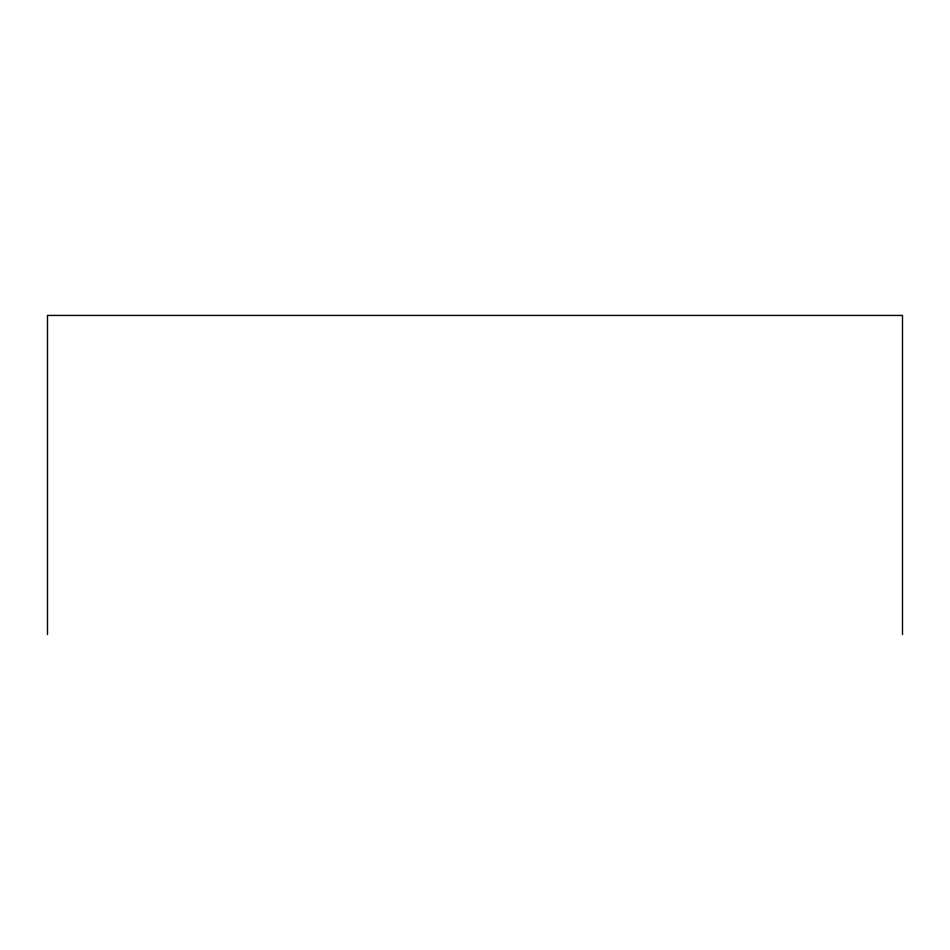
<?xml version="1.0" encoding="UTF-8"?>
<svg xmlns="http://www.w3.org/2000/svg" width="950" height="950" viewBox="0 0 950 950"><rect width="100%" height="100%" fill="white"/><g stroke="black" fill="none" stroke-linecap="round" stroke-linejoin="round"><path stroke-width="1.43" d="M902.5 634.564L902.5 315.436L47.5 315.436L47.5 634.564"/></g></svg>
